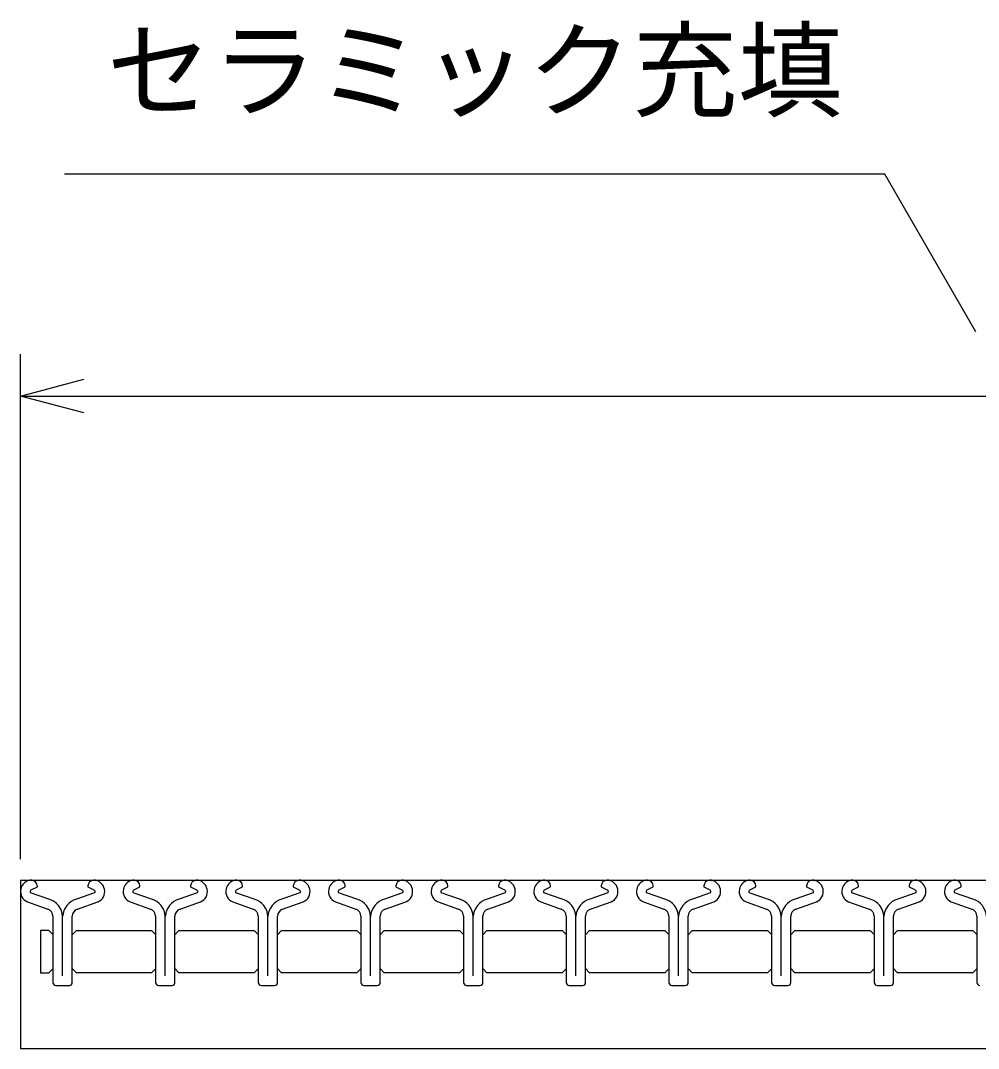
# Model space of a CAD drawing. Units: millimetres, scale not verified. Extents: x -1820 to 1731, y -1282 to 1054.
# Drawn here: x -1419 to -1191.3, y -521.5 to -277.3 of the extents above; entities that cross this region are included whole.
import ezdxf
from ezdxf.enums import TextEntityAlignment as Align

# ---------------------------------------------------------------- set-up
doc = ezdxf.new("R2010")
doc.units = ezdxf.units.MM
doc.header["$LTSCALE"] = 10
for name, color, linetype, lineweight in [('0_2', 150, 'Continuous', 25), ('16', 3, 'Continuous', 25), ('22', 2, 'Continuous', 25)]:
    doc.layers.add(name, color=color, linetype=linetype, lineweight=lineweight)
doc.styles.add('ベクトル', font='')
doc.styles.get('ベクトル').set_extended_font_data('ベクトル')

msp = doc.modelspace()

# ---------------------------------------------------------------- linework, layer by layer
at = {"layer": '0_2', "color": 4}
for p, q in [((-1213.55, -313.77), (-1408.55, -313.77)), ((-1191.93, -351.22), (-1213.55, -313.77))]:
    msp.add_line(p, q, dxfattribs=at)
at = {"layer": '16'}
for p, q in [((-1419, -481.5), (-423, -481.5)), ((-1419, -481.5), (-1419, -521.5)), ((-1416.46, -483.81), (-1415.02, -483.11)), ((-1415.02, -483.11), (-1415.02, -482.88)), ((-1403, -482.88), (-1403, -483.11)), ((-1403, -483.11), (-1401.56, -483.81)), ((-1392.06, -483.81), (-1390.62, -483.11)), ((-1390.62, -483.11), (-1390.62, -482.88)), ((-1378.6, -482.88), (-1378.6, -483.11)), ((-1378.6, -483.11), (-1377.16, -483.81)), ((-1367.66, -483.81), (-1366.22, -483.11)), ((-1366.22, -483.11), (-1366.22, -482.88)), ((-1354.2, -482.88), (-1354.2, -483.11)), ((-1354.2, -483.11), (-1352.76, -483.81)), ((-1343.26, -483.81), (-1341.82, -483.11)), ((-1341.82, -483.11), (-1341.82, -482.88)), ((-1329.8, -482.88), (-1329.8, -483.11)), ((-1329.8, -483.11), (-1328.36, -483.81)), ((-1318.86, -483.81), (-1317.42, -483.11)), ((-1317.42, -483.11), (-1317.42, -482.88)), ((-1305.4, -482.88), (-1305.4, -483.11)), ((-1305.4, -483.11), (-1303.96, -483.81)), ((-1294.46, -483.81), (-1293.02, -483.11)), ((-1293.02, -483.11), (-1293.02, -482.88)), ((-1281, -482.88), (-1281, -483.11)), ((-1281, -483.11), (-1279.56, -483.81)), ((-1270.06, -483.81), (-1268.62, -483.11)), ((-1268.62, -483.11), (-1268.62, -482.88)), ((-1256.6, -482.88), (-1256.6, -483.11)), ((-1256.6, -483.11), (-1255.16, -483.81)), ((-1245.66, -483.81), (-1244.22, -483.11)), ((-1244.22, -483.11), (-1244.22, -482.88)), ((-1232.2, -482.88), (-1232.2, -483.11)), ((-1232.2, -483.11), (-1230.76, -483.81)), ((-1221.26, -483.81), (-1219.82, -483.11)), ((-1219.82, -483.11), (-1219.82, -482.88)), ((-1207.8, -482.88), (-1207.8, -483.11)), ((-1207.8, -483.11), (-1206.36, -483.81)), ((-1196.86, -483.81), (-1195.42, -483.11)), ((-1195.42, -483.11), (-1195.42, -482.88)), ((-1412.3, -486.03), (-1416.62, -484.51)), ((-1401.4, -484.51), (-1405.72, -486.03)), ((-1387.9, -486.03), (-1392.22, -484.51)), ((-1377, -484.51), (-1381.32, -486.03)), ((-1363.5, -486.03), (-1367.82, -484.51)), ((-1352.6, -484.51), (-1356.92, -486.03)), ((-1339.1, -486.03), (-1343.42, -484.51)), ((-1328.2, -484.51), (-1332.52, -486.03)), ((-1314.7, -486.03), (-1319.02, -484.51)), ((-1303.8, -484.51), (-1308.12, -486.03)), ((-1290.3, -486.03), (-1294.62, -484.51)), ((-1279.4, -484.51), (-1283.72, -486.03)), ((-1265.9, -486.03), (-1270.22, -484.51)), ((-1255, -484.51), (-1259.32, -486.03)), ((-1241.5, -486.03), (-1245.82, -484.51)), ((-1230.6, -484.51), (-1234.92, -486.03)), ((-1217.1, -486.03), (-1221.42, -484.51)), ((-1206.2, -484.51), (-1210.52, -486.03)), ((-1192.7, -486.03), (-1197.02, -484.51)), ((-1417.38, -486.68), (-1412.51, -488.39)), ((-1405.51, -488.39), (-1400.64, -486.68)), ((-1392.98, -486.68), (-1388.11, -488.39)), ((-1381.11, -488.39), (-1376.24, -486.68)), ((-1368.58, -486.68), (-1363.71, -488.39)), ((-1356.71, -488.39), (-1351.84, -486.68)), ((-1344.18, -486.68), (-1339.31, -488.39)), ((-1332.31, -488.39), (-1327.44, -486.68)), ((-1319.78, -486.68), (-1314.91, -488.39)), ((-1307.91, -488.39), (-1303.04, -486.68)), ((-1295.38, -486.68), (-1290.51, -488.39)), ((-1283.51, -488.39), (-1278.64, -486.68)), ((-1270.98, -486.68), (-1266.11, -488.39)), ((-1259.11, -488.39), (-1254.24, -486.68)), ((-1246.58, -486.68), (-1241.71, -488.39)), ((-1234.71, -488.39), (-1229.84, -486.68)), ((-1222.18, -486.68), (-1217.31, -488.39)), ((-1210.31, -488.39), (-1205.44, -486.68)), ((-1197.78, -486.68), (-1192.91, -488.39)), ((-1411.31, -490.09), (-1411.31, -505.81)), ((-1409, -504.21), (-1409, -490.14)), ((-1406.71, -505.81), (-1406.71, -490.09)), ((-1386.91, -490.09), (-1386.91, -505.81)), ((-1384.6, -504.21), (-1384.6, -490.14)), ((-1382.31, -505.81), (-1382.31, -490.09)), ((-1362.51, -490.09), (-1362.51, -505.81)), ((-1360.2, -504.21), (-1360.2, -490.14)), ((-1357.91, -505.81), (-1357.91, -490.09)), ((-1338.11, -490.09), (-1338.11, -505.81)), ((-1335.8, -504.21), (-1335.8, -490.14)), ((-1333.51, -505.81), (-1333.51, -490.09)), ((-1313.71, -490.09), (-1313.71, -505.81)), ((-1311.4, -504.21), (-1311.4, -490.14)), ((-1309.11, -505.81), (-1309.11, -490.09)), ((-1289.31, -490.09), (-1289.31, -505.81)), ((-1287, -504.21), (-1287, -490.14)), ((-1284.71, -505.81), (-1284.71, -490.09)), ((-1264.91, -490.09), (-1264.91, -505.81)), ((-1262.6, -504.21), (-1262.6, -490.14)), ((-1260.31, -505.81), (-1260.31, -490.09)), ((-1240.51, -490.09), (-1240.51, -505.81)), ((-1238.2, -504.21), (-1238.2, -490.14)), ((-1235.91, -505.81), (-1235.91, -490.09)), ((-1216.11, -490.09), (-1216.11, -505.81)), ((-1213.8, -504.21), (-1213.8, -490.14)), ((-1211.51, -505.81), (-1211.51, -490.09)), ((-1191.71, -490.09), (-1191.71, -505.81)), ((-1412.25, -493.5), (-1414.25, -493.5)), ((-1414.25, -493.5), (-1414.25, -503.5)), ((-1411.25, -494.5), (-1412.25, -493.5)), ((-1406.75, -494.5), (-1405.75, -493.5)), ((-1405.75, -493.5), (-1387.85, -493.5)), ((-1387.85, -493.5), (-1386.85, -494.5)), ((-1382.35, -494.5), (-1381.35, -493.5)), ((-1381.35, -493.5), (-1363.45, -493.5)), ((-1363.45, -493.5), (-1362.45, -494.5)), ((-1357.95, -494.5), (-1356.95, -493.5)), ((-1356.95, -493.5), (-1339.05, -493.5)), ((-1339.05, -493.5), (-1338.05, -494.5)), ((-1333.55, -494.5), (-1332.55, -493.5)), ((-1332.55, -493.5), (-1314.65, -493.5)), ((-1314.65, -493.5), (-1313.65, -494.5)), ((-1309.15, -494.5), (-1308.15, -493.5)), ((-1308.15, -493.5), (-1290.25, -493.5)), ((-1290.25, -493.5), (-1289.25, -494.5)), ((-1284.75, -494.5), (-1283.75, -493.5)), ((-1283.75, -493.5), (-1265.85, -493.5)), ((-1265.85, -493.5), (-1264.85, -494.5)), ((-1260.35, -494.5), (-1259.35, -493.5)), ((-1259.35, -493.5), (-1241.45, -493.5)), ((-1241.45, -493.5), (-1240.45, -494.5)), ((-1235.95, -494.5), (-1234.95, -493.5)), ((-1234.95, -493.5), (-1217.05, -493.5)), ((-1217.05, -493.5), (-1216.05, -494.5)), ((-1211.55, -494.5), (-1210.55, -493.5)), ((-1210.55, -493.5), (-1192.65, -493.5)), ((-1192.65, -493.5), (-1191.65, -494.5)), ((-1412.25, -503.5), (-1411.25, -502.5)), ((-1405.75, -503.5), (-1406.75, -502.5)), ((-1386.85, -502.5), (-1387.85, -503.5)), ((-1381.35, -503.5), (-1382.35, -502.5)), ((-1362.45, -502.5), (-1363.45, -503.5)), ((-1356.95, -503.5), (-1357.95, -502.5)), ((-1338.05, -502.5), (-1339.05, -503.5)), ((-1332.55, -503.5), (-1333.55, -502.5)), ((-1313.65, -502.5), (-1314.65, -503.5)), ((-1308.15, -503.5), (-1309.15, -502.5)), ((-1289.25, -502.5), (-1290.25, -503.5)), ((-1283.75, -503.5), (-1284.75, -502.5)), ((-1264.85, -502.5), (-1265.85, -503.5)), ((-1259.35, -503.5), (-1260.35, -502.5)), ((-1240.45, -502.5), (-1241.45, -503.5)), ((-1234.95, -503.5), (-1235.95, -502.5)), ((-1216.05, -502.5), (-1217.05, -503.5)), ((-1210.55, -503.5), (-1211.55, -502.5)), ((-1191.65, -502.5), (-1192.65, -503.5)), ((-1414.25, -503.5), (-1412.25, -503.5)), ((-1387.85, -503.5), (-1405.75, -503.5)), ((-1363.45, -503.5), (-1381.35, -503.5)), ((-1339.05, -503.5), (-1356.95, -503.5)), ((-1314.65, -503.5), (-1332.55, -503.5)), ((-1290.25, -503.5), (-1308.15, -503.5)), ((-1265.85, -503.5), (-1283.75, -503.5)), ((-1241.45, -503.5), (-1259.35, -503.5)), ((-1217.05, -503.5), (-1234.95, -503.5)), ((-1192.65, -503.5), (-1210.55, -503.5)), ((-1410.61, -506.51), (-1407.41, -506.51)), ((-1386.21, -506.51), (-1383.01, -506.51)), ((-1361.81, -506.51), (-1358.61, -506.51)), ((-1337.41, -506.51), (-1334.21, -506.51)), ((-1313.01, -506.51), (-1309.81, -506.51)), ((-1288.61, -506.51), (-1285.41, -506.51)), ((-1264.21, -506.51), (-1261.01, -506.51)), ((-1239.81, -506.51), (-1236.61, -506.51)), ((-1215.41, -506.51), (-1212.21, -506.51)), ((-1419, -521.5), (-423, -521.5))]:
    msp.add_line(p, q, dxfattribs=at)
for centre, radius, start, end in [((-1416.31, -484.2), 2.7, 90.98, 246.68), ((-1416.47, -482.95), 1.45, 2.5, 85.55), ((-1401.55, -482.95), 1.45, 94.45, 177.5), ((-1401.71, -484.2), 2.7, 293.32, 89.02), ((-1391.91, -484.2), 2.7, 90.98, 246.68), ((-1392.07, -482.95), 1.45, 2.5, 85.55), ((-1377.15, -482.95), 1.45, 94.45, 177.5), ((-1377.31, -484.2), 2.7, 293.32, 89.02), ((-1367.51, -484.2), 2.7, 90.98, 246.68), ((-1367.67, -482.95), 1.45, 2.5, 85.55), ((-1352.75, -482.95), 1.45, 94.45, 177.5), ((-1352.91, -484.2), 2.7, 293.32, 89.02), ((-1343.11, -484.2), 2.7, 90.98, 246.68), ((-1343.27, -482.95), 1.45, 2.5, 85.55), ((-1328.35, -482.95), 1.45, 94.45, 177.5), ((-1328.51, -484.2), 2.7, 293.32, 89.02), ((-1318.71, -484.2), 2.7, 90.98, 246.68), ((-1318.87, -482.95), 1.45, 2.5, 85.55), ((-1303.95, -482.95), 1.45, 94.45, 177.5), ((-1304.11, -484.2), 2.7, 293.32, 89.02), ((-1294.31, -484.2), 2.7, 90.98, 246.68), ((-1294.47, -482.95), 1.45, 2.5, 85.55), ((-1279.55, -482.95), 1.45, 94.45, 177.5), ((-1279.71, -484.2), 2.7, 293.32, 89.02), ((-1269.91, -484.2), 2.7, 90.98, 246.68), ((-1270.07, -482.95), 1.45, 2.5, 85.55), ((-1255.15, -482.95), 1.45, 94.45, 177.5), ((-1255.31, -484.2), 2.7, 293.32, 89.02), ((-1245.51, -484.2), 2.7, 90.98, 246.68), ((-1245.67, -482.95), 1.45, 2.5, 85.55), ((-1230.75, -482.95), 1.45, 94.45, 177.5), ((-1230.91, -484.2), 2.7, 293.32, 89.02), ((-1221.11, -484.2), 2.7, 90.98, 246.68), ((-1221.27, -482.95), 1.45, 2.5, 85.55), ((-1206.35, -482.95), 1.45, 94.45, 177.5), ((-1206.51, -484.2), 2.7, 293.32, 89.02), ((-1196.71, -484.2), 2.7, 90.98, 246.68), ((-1196.87, -482.95), 1.45, 2.5, 85.55), ((-1416.29, -484.22), 0.44, 111.91, 222.33), ((-1401.73, -484.22), 0.44, 317.67, 68.09), ((-1391.89, -484.22), 0.44, 111.91, 222.33), ((-1377.33, -484.22), 0.44, 317.67, 68.09), ((-1367.49, -484.22), 0.44, 111.91, 222.33), ((-1352.93, -484.22), 0.44, 317.67, 68.09), ((-1343.09, -484.22), 0.44, 111.91, 222.33), ((-1328.53, -484.22), 0.44, 317.67, 68.09), ((-1318.69, -484.22), 0.44, 111.91, 222.33), ((-1304.13, -484.22), 0.44, 317.67, 68.09), ((-1294.29, -484.22), 0.44, 111.91, 222.33), ((-1279.73, -484.22), 0.44, 317.67, 68.09), ((-1269.89, -484.22), 0.44, 111.91, 222.33), ((-1255.33, -484.22), 0.44, 317.67, 68.09), ((-1245.49, -484.22), 0.44, 111.91, 222.33), ((-1230.93, -484.22), 0.44, 317.67, 68.09), ((-1221.09, -484.22), 0.44, 111.91, 222.33), ((-1206.53, -484.22), 0.44, 317.67, 68.09), ((-1196.69, -484.22), 0.44, 111.91, 222.33), ((-1413.11, -490.09), 1.8, 0, 70.58), ((-1413.59, -490.44), 4.6, 3.78, 73.7), ((-1404.43, -490.44), 4.6, 106.3, 176.22), ((-1404.91, -490.09), 1.8, 109.42, 180), ((-1388.71, -490.09), 1.8, 0, 70.58), ((-1389.19, -490.44), 4.6, 3.78, 73.7), ((-1380.03, -490.44), 4.6, 106.3, 176.22), ((-1380.51, -490.09), 1.8, 109.42, 180), ((-1364.31, -490.09), 1.8, 0, 70.58), ((-1364.79, -490.44), 4.6, 3.78, 73.7), ((-1355.63, -490.44), 4.6, 106.3, 176.22), ((-1356.11, -490.09), 1.8, 109.42, 180), ((-1339.91, -490.09), 1.8, 0, 70.58), ((-1340.39, -490.44), 4.6, 3.78, 73.7), ((-1331.23, -490.44), 4.6, 106.3, 176.22), ((-1331.71, -490.09), 1.8, 109.42, 180), ((-1315.51, -490.09), 1.8, 0, 70.58), ((-1315.99, -490.44), 4.6, 3.78, 73.7), ((-1306.83, -490.44), 4.6, 106.3, 176.22), ((-1307.31, -490.09), 1.8, 109.42, 180), ((-1291.11, -490.09), 1.8, 0, 70.58), ((-1291.59, -490.44), 4.6, 3.78, 73.7), ((-1282.43, -490.44), 4.6, 106.3, 176.22), ((-1282.91, -490.09), 1.8, 109.42, 180), ((-1266.71, -490.09), 1.8, 0, 70.58), ((-1267.19, -490.44), 4.6, 3.78, 73.7), ((-1258.03, -490.44), 4.6, 106.3, 176.22), ((-1258.51, -490.09), 1.8, 109.42, 180), ((-1242.31, -490.09), 1.8, 0, 70.58), ((-1242.79, -490.44), 4.6, 3.78, 73.7), ((-1233.63, -490.44), 4.6, 106.3, 176.22), ((-1234.11, -490.09), 1.8, 109.42, 180), ((-1217.91, -490.09), 1.8, 0, 70.58), ((-1218.39, -490.44), 4.6, 3.78, 73.7), ((-1209.23, -490.44), 4.6, 106.3, 176.22), ((-1209.71, -490.09), 1.8, 109.42, 180), ((-1193.51, -490.09), 1.8, 0, 70.58), ((-1193.99, -490.44), 4.6, 3.78, 73.7), ((-1410.61, -505.81), 0.7, 180, 270), ((-1407.41, -505.81), 0.7, 270, 0), ((-1386.21, -505.81), 0.7, 180, 270), ((-1383.01, -505.81), 0.7, 270, 0), ((-1361.81, -505.81), 0.7, 180, 270), ((-1358.61, -505.81), 0.7, 270, 0), ((-1337.41, -505.81), 0.7, 180, 270), ((-1334.21, -505.81), 0.7, 270, 0), ((-1313.01, -505.81), 0.7, 180, 270), ((-1309.81, -505.81), 0.7, 270, 0), ((-1288.61, -505.81), 0.7, 180, 270), ((-1285.41, -505.81), 0.7, 270, 0), ((-1264.21, -505.81), 0.7, 180, 270), ((-1261.01, -505.81), 0.7, 270, 0), ((-1239.81, -505.81), 0.7, 180, 270), ((-1236.61, -505.81), 0.7, 270, 0), ((-1215.41, -505.81), 0.7, 180, 270), ((-1212.21, -505.81), 0.7, 270, 0), ((-1191.01, -505.81), 0.7, 180, 270)]:
    msp.add_arc(centre, radius, start, end, dxfattribs=at)
at = {"layer": '22', "color": 4}
for p, q in [((-1419, -476.5), (-1419, -356.5)), ((-1419, -366.5), (-1404, -362.5)), ((-1404, -370.5), (-1419, -366.5)), ((-1419, -366.5), (-423, -366.5))]:
    msp.add_line(p, q, dxfattribs=at)

# ---------------------------------------------------------------- texts
at = {"layer": '0_2', "color": 2, "style": 'ベクトル'}
msp.add_text('セラミック充填', height=18.33, dxfattribs=at).set_placement((-1223.55, -303.77), align=Align.BOTTOM_RIGHT)

doc.saveas('drawing.dxf')
